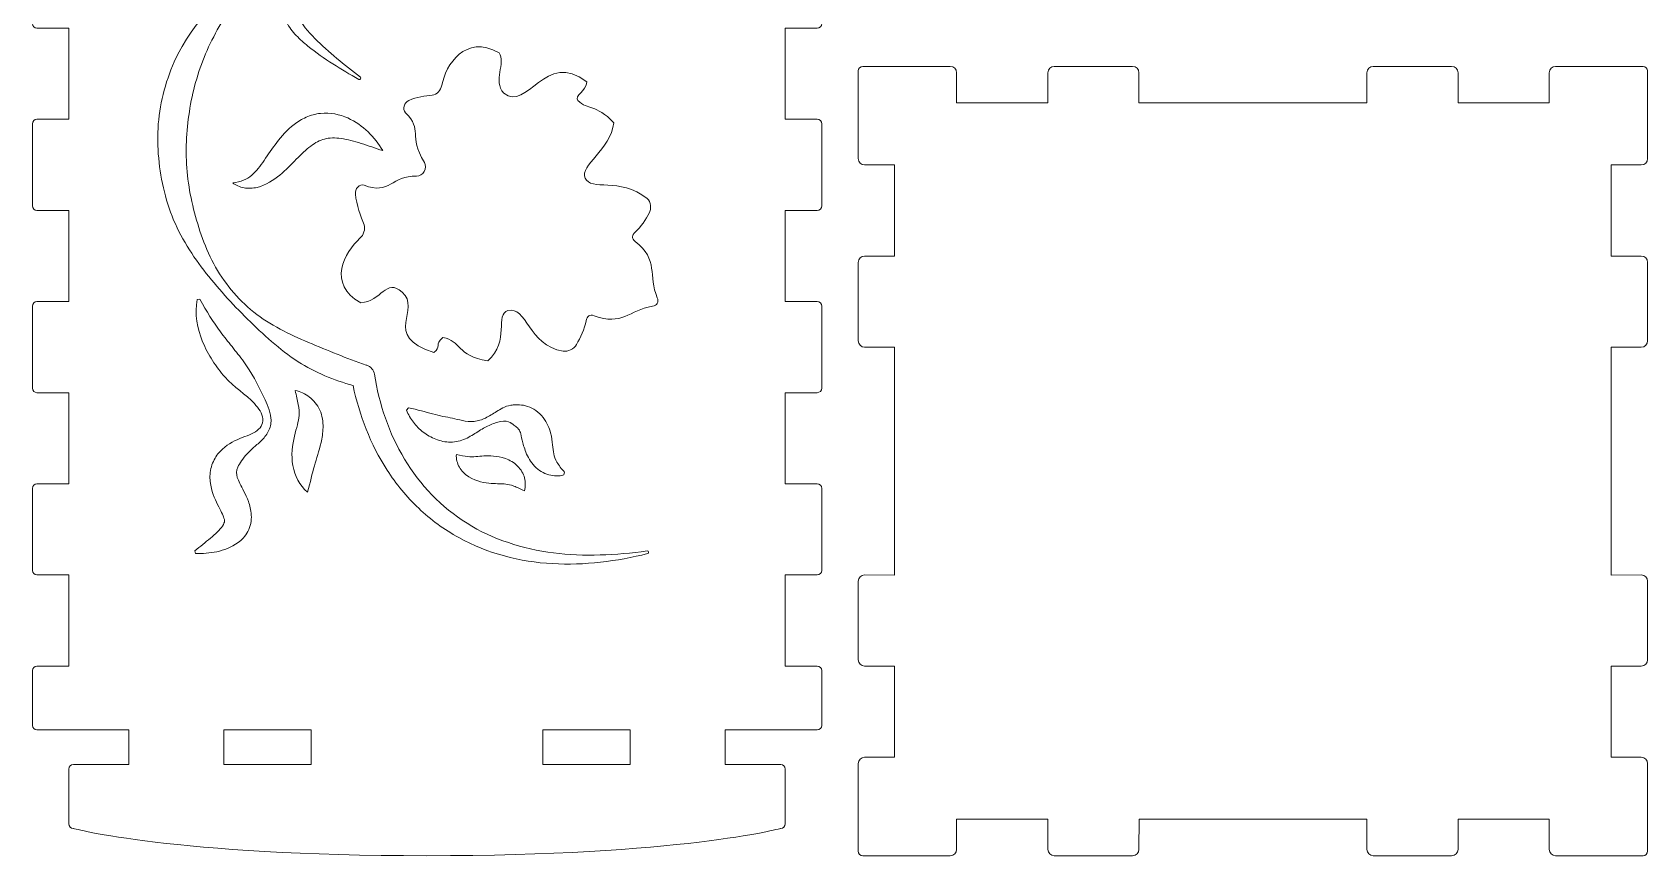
# Model space of a CAD drawing. Header units: inches. Extents: x 110 to 396, y -365 to 80.
# Drawn here: x 218.7 to 395.9, y -364.6 to -274.3 of the extents above; entities that cross this region are included whole.
import ezdxf

# ---------------------------------------------------------------- set-up
doc = ezdxf.new("R2010")
doc.units = ezdxf.units.IN
doc.header["$MEASUREMENT"] = 0
doc.layers.add('design3', color=7, linetype='Continuous')

# ---------------------------------------------------------------- blocks, each defined once
blk = doc.blocks.new('block 8')
at = {"layer": 'design3', "color": 1, "lineweight": 9}
for points, knots in [([(265.05, -249.93), (266.97, -248.08), (268.8, -246.1), (270.29, -243.87), (271.78, -241.64), (272.97, -239.22), (273.92, -236.75), (274.87, -234.27), (275.55, -231.72), (275.99, -229.1), (276.22, -227.79), (276.33, -226.45), (276.46, -225.13), (276.58, -223.8), (276.63, -222.46), (276.55, -221.12), (276.46, -219.78), (276.23, -218.46), (275.9, -217.15), (275.57, -215.85), (275.15, -214.56), (274.62, -213.33), (274.09, -212.09), (273.47, -210.89), (272.74, -209.77), (272.01, -208.65), (271.19, -207.59), (270.26, -206.65), (270.26, -206.65), (270.25, -206.64), (270.25, -206.64), (270.21, -206.6), (270.15, -206.59), (270.09, -206.61), (270.01, -206.64), (269.97, -206.73), (270, -206.81), (270.46, -208.05), (270.92, -209.25), (271.33, -210.46), (271.75, -211.67), (272.12, -212.87), (272.45, -214.08), (272.78, -215.3), (273.07, -216.51), (273.31, -217.74), (273.56, -218.96), (273.76, -220.19), (273.98, -221.43), (274.2, -222.67), (274.44, -223.92), (274.63, -225.18), (274.83, -226.46), (274.92, -227.71), (274.87, -228.98), (274.76, -231.52), (274.05, -234.03), (272.9, -236.3), (271.75, -238.58), (270.18, -240.6), (268.49, -242.47), (266.79, -244.33), (265.01, -246.11), (263.07, -247.72), (262.11, -248.53), (261.11, -249.31), (260.1, -250.06), (259.59, -250.43), (259.08, -250.81), (258.56, -251.17), (258.05, -251.55), (257.54, -251.91), (257.02, -252.27), (254.94, -253.71), (252.82, -255.13), (250.63, -256.43), (250.63, -256.43), (250.54, -256.49), (250.54, -256.49), (250.08, -256.77), (249.82, -257.31), (249.95, -257.86), (250.4, -259.87), (250.53, -261.91), (250, -263.8), (249.75, -264.74), (249.34, -265.64), (248.8, -266.51), (248.26, -267.4), (247.58, -268.21), (246.93, -269.23), (246.62, -269.75), (246.31, -270.35), (246.2, -271.07), (246.08, -271.8), (246.26, -272.55), (246.56, -273.13), (246.86, -273.71), (247.25, -274.19), (247.65, -274.61), (248.06, -275.04), (248.49, -275.42), (248.93, -275.77), (249.81, -276.49), (250.72, -277.12), (251.66, -277.72), (252.59, -278.32), (253.55, -278.87), (254.51, -279.42), (254.57, -279.45), (254.66, -279.44), (254.7, -279.38), (254.75, -279.31), (254.74, -279.22), (254.68, -279.17), (252.94, -277.82), (251.21, -276.45), (249.69, -274.94), (248.95, -274.18), (248.23, -273.35), (247.9, -272.52), (247.73, -272.1), (247.7, -271.72), (247.79, -271.36), (247.88, -271), (248.11, -270.61), (248.4, -270.22), (249, -269.43), (249.79, -268.6), (250.47, -267.65), (251.17, -266.71), (251.78, -265.63), (252.17, -264.47), (252.57, -263.32), (252.77, -262.1), (252.81, -260.9), (252.85, -260.05), (252.8, -259.22), (252.71, -258.39), (254.81, -257.36), (256.87, -256.23), (258.82, -254.93), (261.04, -253.46), (263.11, -251.76), (265.05, -249.93)], [0, 0, 0, 0, 1, 1, 1, 2, 2, 2, 3, 3, 3, 4, 4, 4, 5, 5, 5, 6, 6, 6, 7, 7, 7, 8, 8, 8, 9, 9, 9, 10, 10, 10, 11, 11, 11, 12, 12, 12, 13, 13, 13, 14, 14, 14, 15, 15, 15, 16, 16, 16, 17, 17, 17, 18, 18, 18, 19, 19, 19, 20, 20, 20, 21, 21, 21, 22, 22, 22, 23, 23, 23, 24, 24, 24, 25, 25, 25, 26, 26, 26, 27, 27, 27, 28, 28, 28, 29, 29, 29, 30, 30, 30, 31, 31, 31, 32, 32, 32, 33, 33, 33, 34, 34, 34, 35, 35, 35, 36, 36, 36, 37, 37, 37, 38, 38, 38, 39, 39, 39, 40, 40, 40, 41, 41, 41, 42, 42, 42, 43, 43, 43, 44, 44, 44, 45, 45, 45, 46, 46, 46, 47, 47, 47, 48, 48, 48, 48]), ([(286.13, -331.16), (284.42, -331.41), (282.7, -331.56), (280.98, -331.61), (279.26, -331.66), (277.54, -331.59), (275.86, -331.37), (272.49, -330.94), (269.21, -329.91), (266.39, -328.13), (263.56, -326.38), (261.22, -323.93), (259.53, -321.09), (257.82, -318.26), (256.75, -315.05), (256.22, -311.77), (256.14, -311.33), (255.84, -310.94), (255.38, -310.79), (255.38, -310.79), (255.32, -310.77), (255.32, -310.77), (253.16, -310.04), (251.09, -309.15), (248.99, -308.29), (246.91, -307.4), (244.79, -306.4), (242.98, -304.95), (241.17, -303.51), (239.68, -301.67), (238.59, -299.65), (237.5, -297.61), (236.81, -295.42), (236.29, -293.25), (236.03, -292.16), (235.84, -291.07), (235.72, -289.97), (235.6, -288.86), (235.55, -287.76), (235.58, -286.66), (235.66, -284.46), (235.95, -282.28), (236.5, -280.15), (236.79, -279.09), (237.11, -278.03), (237.54, -277.01), (237.95, -275.98), (238.44, -274.98), (238.99, -274), (240.1, -272.04), (241.49, -270.21), (243.11, -268.46), (243.15, -268.42), (243.16, -268.35), (243.13, -268.29), (243.1, -268.22), (243, -268.19), (242.93, -268.22), (238.6, -270.37), (235.2, -274.51), (233.58, -279.26), (232.75, -281.63), (232.37, -284.16), (232.47, -286.67), (232.51, -287.92), (232.65, -289.17), (232.88, -290.39), (233.12, -291.62), (233.44, -292.82), (233.86, -293.99), (234.71, -296.32), (236.03, -298.44), (237.5, -300.35), (238.97, -302.28), (240.59, -304.03), (242.3, -305.72), (244, -307.4), (245.8, -309.07), (247.87, -310.4), (249.71, -311.6), (251.78, -312.42), (253.88, -313.01), (254.57, -316.28), (255.78, -319.46), (257.61, -322.29), (258.6, -323.82), (259.76, -325.23), (261.08, -326.49), (262.4, -327.74), (263.88, -328.83), (265.47, -329.7), (268.65, -331.45), (272.21, -332.37), (275.75, -332.56), (277.52, -332.66), (279.29, -332.6), (281.03, -332.4), (282.78, -332.21), (284.5, -331.88), (286.19, -331.46), (286.26, -331.44), (286.31, -331.37), (286.3, -331.29), (286.29, -331.21), (286.22, -331.15), (286.13, -331.16)], [0, 0, 0, 0, 1, 1, 1, 2, 2, 2, 3, 3, 3, 4, 4, 4, 5, 5, 5, 6, 6, 6, 7, 7, 7, 8, 8, 8, 9, 9, 9, 10, 10, 10, 11, 11, 11, 12, 12, 12, 13, 13, 13, 14, 14, 14, 15, 15, 15, 16, 16, 16, 17, 17, 17, 18, 18, 18, 19, 19, 19, 20, 20, 20, 21, 21, 21, 22, 22, 22, 23, 23, 23, 24, 24, 24, 25, 25, 25, 26, 26, 26, 27, 27, 27, 28, 28, 28, 29, 29, 29, 30, 30, 30, 31, 31, 31, 32, 32, 32, 33, 33, 33, 34, 34, 34, 35, 35, 35, 35]), ([(284.83, -297.2), (284.41, -296.88), (284.45, -296.52), (284.85, -296.16), (285.44, -295.62), (285.99, -294.78), (286.36, -294.1), (286.61, -293.63), (286.56, -292.83), (286.14, -292.5), (283.06, -290.08), (280, -291.75), (279.33, -290.25), (278.72, -288.89), (282.12, -287.14), (282.49, -284.18), (280.43, -282.07), (279.67, -282.84), (278.54, -281.75), (278.13, -281.18), (279.46, -280.75), (279.51, -279.69), (275.01, -276.1), (272.94, -283.06), (270.42, -280.93), (269.14, -279.57), (270.7, -277.63), (269.9, -276.5), (266.15, -274.42), (264.06, -277.84), (263.61, -280.07), (263.5, -280.59), (263.09, -281.1), (262.56, -281.16), (261.83, -281.23), (260.86, -281.35), (260, -281.74), (259.51, -281.96), (259.25, -282.7), (259.63, -283.08), (261.58, -285.03), (259.88, -285.47), (261.7, -288.53), (262.06, -289.13), (261.55, -290.07), (260.85, -290.05), (258.14, -289.95), (257.89, -292.14), (255.08, -291.03), (254.59, -290.83), (254.07, -291.48), (254.13, -292.01), (254.26, -293.18), (254.74, -294.49), (255.08, -295.38), (255.27, -295.87), (255.03, -296.5), (254.64, -296.85), (252.94, -298.39), (250.98, -301.86), (254.73, -303.94), (257, -303.8), (257.48, -301.19), (259.26, -302.76), (261.45, -304.67), (256.98, -307.52), (262.73, -309.4), (263.6, -308.78), (262.78, -308.52), (263.73, -307.76), (265.73, -308.06), (265.23, -309.78), (268.65, -310.3), (271.12, -308.16), (269.41, -305.19), (270.86, -304.8), (272.91, -304.24), (273.09, -308.58), (276.91, -309.25), (277.43, -309.34), (278.12, -308.98), (278.39, -308.52), (278.81, -307.79), (279.29, -306.77), (279.45, -305.92), (279.55, -305.4), (279.84, -305.17), (280.33, -305.36), (283.39, -306.52), (284.14, -304.73), (286.72, -304.32), (287.25, -304.23), (287.44, -303.87), (287.24, -303.38), (286.23, -300.95), (287.43, -299.2), (284.83, -297.2)], [0, 0, 0, 0, 1, 1, 1, 2, 2, 2, 3, 3, 3, 4, 4, 4, 5, 5, 5, 6, 6, 6, 7, 7, 7, 8, 8, 8, 9, 9, 9, 10, 10, 10, 11, 11, 11, 12, 12, 12, 13, 13, 13, 14, 14, 14, 15, 15, 15, 16, 16, 16, 17, 17, 17, 18, 18, 18, 19, 19, 19, 20, 20, 20, 21, 21, 21, 22, 22, 22, 23, 23, 23, 24, 24, 24, 25, 25, 25, 26, 26, 26, 27, 27, 27, 28, 28, 28, 29, 29, 29, 30, 30, 30, 31, 31, 31, 32, 32, 32, 32]), ([(242.76, -289.94), (242.5, -290.16), (242.21, -290.35), (241.86, -290.49), (241.51, -290.63), (241.11, -290.73), (240.68, -290.78), (241.03, -291.04), (241.45, -291.24), (241.92, -291.32), (242.38, -291.41), (242.89, -291.39), (243.37, -291.27), (244.34, -291.03), (245.16, -290.47), (245.84, -289.92), (247.19, -288.78), (248.2, -287.52), (249.23, -286.75), (249.48, -286.55), (249.74, -286.39), (249.99, -286.26), (250.24, -286.13), (250.49, -286.04), (250.75, -285.97), (251.28, -285.82), (251.9, -285.82), (252.59, -285.91), (253.27, -286.01), (254.01, -286.21), (254.76, -286.45), (255.53, -286.69), (256.3, -286.98), (257.14, -287.24), (256.71, -286.47), (256.16, -285.8), (255.53, -285.19), (254.89, -284.59), (254.16, -284.06), (253.29, -283.66), (252.43, -283.27), (251.39, -283.04), (250.3, -283.16), (249.76, -283.21), (249.23, -283.37), (248.74, -283.58), (248.25, -283.79), (247.81, -284.07), (247.42, -284.36), (246.63, -284.97), (246.03, -285.66), (245.51, -286.34), (244.99, -287.01), (244.56, -287.68), (244.13, -288.31), (243.7, -288.93), (243.28, -289.49), (242.76, -289.94)], [0, 0, 0, 0, 1, 1, 1, 2, 2, 2, 3, 3, 3, 4, 4, 4, 5, 5, 5, 6, 6, 6, 7, 7, 7, 8, 8, 8, 9, 9, 9, 10, 10, 10, 11, 11, 11, 12, 12, 12, 13, 13, 13, 14, 14, 14, 15, 15, 15, 16, 16, 16, 17, 17, 17, 18, 18, 18, 19, 19, 19, 19]), ([(244.1, -314.31), (243.42, -312.91), (242.72, -311.55), (241.89, -310.4), (241.48, -309.82), (241.02, -309.29), (240.6, -308.75), (240.17, -308.21), (239.74, -307.68), (239.34, -307.12), (238.52, -306.03), (237.8, -304.89), (237.08, -303.55), (237.08, -303.55), (236.78, -303.59), (236.78, -303.59), (236.46, -305.14), (236.79, -306.77), (237.38, -308.21), (237.68, -308.94), (238.05, -309.62), (238.47, -310.27), (238.88, -310.91), (239.32, -311.53), (239.83, -312.08), (240.82, -313.19), (242.1, -313.99), (243.06, -315), (243.53, -315.5), (243.92, -316.09), (243.98, -316.68), (244.04, -317.27), (243.7, -317.77), (243.16, -318.1), (242.89, -318.27), (242.61, -318.41), (242.27, -318.52), (241.91, -318.65), (241.53, -318.79), (241.17, -318.96), (240.43, -319.3), (239.67, -319.74), (239.06, -320.52), (238.76, -320.91), (238.49, -321.39), (238.34, -321.93), (238.19, -322.47), (238.15, -323.05), (238.21, -323.56), (238.33, -324.61), (238.71, -325.41), (239.02, -326.07), (239.34, -326.72), (239.63, -327.27), (239.71, -327.56), (239.75, -327.7), (239.78, -327.77), (239.78, -327.9), (239.77, -328.02), (239.7, -328.21), (239.56, -328.43), (239.27, -328.86), (238.77, -329.32), (238.23, -329.77), (237.69, -330.22), (237.1, -330.67), (236.51, -331.17), (236.51, -331.17), (236.61, -331.45), (236.61, -331.45), (237.39, -331.48), (238.16, -331.41), (238.94, -331.25), (239.71, -331.06), (240.49, -330.81), (241.28, -330.24), (241.66, -329.96), (242.06, -329.57), (242.34, -329.03), (242.64, -328.49), (242.76, -327.81), (242.72, -327.23), (242.69, -326.65), (242.55, -326.16), (242.4, -325.74), (242.25, -325.32), (242.07, -324.97), (241.91, -324.64), (241.58, -324), (241.3, -323.48), (241.18, -323.09), (241.06, -322.69), (241.05, -322.41), (241.25, -321.97), (241.44, -321.54), (241.81, -321.01), (242.26, -320.51), (242.49, -320.26), (242.73, -320.02), (243, -319.78), (243.29, -319.54), (243.62, -319.27), (243.91, -318.97), (244.19, -318.67), (244.47, -318.33), (244.65, -317.92), (244.84, -317.51), (244.92, -317.04), (244.87, -316.6), (244.78, -315.73), (244.42, -315.01), (244.1, -314.31)], [0, 0, 0, 0, 1, 1, 1, 2, 2, 2, 3, 3, 3, 4, 4, 4, 5, 5, 5, 6, 6, 6, 7, 7, 7, 8, 8, 8, 9, 9, 9, 10, 10, 10, 11, 11, 11, 12, 12, 12, 13, 13, 13, 14, 14, 14, 15, 15, 15, 16, 16, 16, 17, 17, 17, 18, 18, 18, 19, 19, 19, 20, 20, 20, 21, 21, 21, 22, 22, 22, 23, 23, 23, 24, 24, 24, 25, 25, 25, 26, 26, 26, 27, 27, 27, 28, 28, 28, 29, 29, 29, 30, 30, 30, 31, 31, 31, 32, 32, 32, 33, 33, 33, 34, 34, 34, 35, 35, 35, 36, 36, 36, 37, 37, 37, 37]), ([(249.09, -314.28), (248.62, -313.93), (248.11, -313.68), (247.53, -313.56), (247.65, -314.14), (247.79, -314.63), (247.87, -315.1), (247.95, -315.56), (247.98, -315.96), (247.95, -316.31), (247.92, -316.66), (247.86, -316.97), (247.77, -317.33), (247.68, -317.69), (247.56, -318.11), (247.45, -318.58), (247.22, -319.51), (247.07, -320.68), (247.28, -321.8), (247.49, -322.92), (247.99, -323.96), (248.88, -324.72), (249.2, -323.6), (249.39, -322.68), (249.64, -321.84), (249.88, -321), (250.14, -320.23), (250.37, -319.26), (250.48, -318.78), (250.58, -318.23), (250.59, -317.62), (250.61, -317.01), (250.51, -316.32), (250.23, -315.72), (249.96, -315.12), (249.55, -314.63), (249.09, -314.28)], [0, 0, 0, 0, 1, 1, 1, 2, 2, 2, 3, 3, 3, 4, 4, 4, 5, 5, 5, 6, 6, 6, 7, 7, 7, 8, 8, 8, 9, 9, 9, 10, 10, 10, 11, 11, 11, 12, 12, 12, 12]), ([(273.79, -321.86), (274.23, -322.33), (274.79, -322.67), (275.35, -322.82), (275.91, -322.97), (276.47, -322.97), (276.99, -322.83), (276.99, -322.83), (277.08, -322.54), (277.08, -322.54), (276.74, -322.14), (276.45, -321.78), (276.25, -321.44), (276.05, -321.1), (275.95, -320.79), (275.89, -320.5), (275.84, -320.2), (275.81, -319.9), (275.77, -319.52), (275.73, -319.15), (275.69, -318.72), (275.55, -318.21), (275.42, -317.71), (275.18, -317.1), (274.73, -316.53), (274.29, -315.95), (273.64, -315.5), (273.03, -315.3), (272.72, -315.2), (272.42, -315.15), (272.13, -315.14), (271.99, -315.13), (271.8, -315.13), (271.7, -315.14), (271.7, -315.14), (271.61, -315.15), (271.61, -315.15), (271.55, -315.15), (271.51, -315.15), (271.46, -315.15), (271.37, -315.15), (271.29, -315.16), (271.2, -315.18), (270.5, -315.28), (270.04, -315.61), (269.62, -315.87), (269.2, -316.13), (268.82, -316.38), (268.41, -316.58), (268.01, -316.78), (267.59, -316.91), (267.15, -316.95), (266.72, -317), (266.28, -316.94), (265.88, -316.86), (265.49, -316.78), (265.13, -316.67), (264.79, -316.6), (264.45, -316.52), (264.1, -316.47), (263.74, -316.4), (263.38, -316.32), (263.01, -316.23), (262.61, -316.13), (261.82, -315.93), (260.98, -315.65), (259.95, -315.48), (259.95, -315.48), (259.76, -315.71), (259.76, -315.71), (259.93, -316.21), (260.19, -316.65), (260.5, -317.05), (260.8, -317.45), (261.17, -317.81), (261.58, -318.13), (261.99, -318.44), (262.45, -318.71), (262.96, -318.9), (263.46, -319.1), (264.01, -319.24), (264.58, -319.23), (265.14, -319.23), (265.7, -319.09), (266.2, -318.86), (266.7, -318.64), (267.14, -318.35), (267.56, -318.09), (267.98, -317.82), (268.38, -317.58), (268.8, -317.39), (269.21, -317.2), (269.64, -317.04), (270.07, -316.97), (270.48, -316.89), (270.9, -316.93), (271.12, -317.07), (271.15, -317.09), (271.17, -317.1), (271.19, -317.12), (271.2, -317.13), (271.22, -317.14), (271.21, -317.15), (271.21, -317.15), (271.29, -317.19), (271.29, -317.19), (271.42, -317.25), (271.45, -317.3), (271.53, -317.35), (271.67, -317.46), (271.8, -317.56), (271.9, -317.66), (272.11, -317.84), (272.18, -317.99), (272.23, -318.18), (272.29, -318.36), (272.34, -318.64), (272.43, -319.01), (272.52, -319.38), (272.64, -319.84), (272.84, -320.34), (273.05, -320.84), (273.35, -321.4), (273.79, -321.86)], [0, 0, 0, 0, 1, 1, 1, 2, 2, 2, 3, 3, 3, 4, 4, 4, 5, 5, 5, 6, 6, 6, 7, 7, 7, 8, 8, 8, 9, 9, 9, 10, 10, 10, 11, 11, 11, 12, 12, 12, 13, 13, 13, 14, 14, 14, 15, 15, 15, 16, 16, 16, 17, 17, 17, 18, 18, 18, 19, 19, 19, 20, 20, 20, 21, 21, 21, 22, 22, 22, 23, 23, 23, 24, 24, 24, 25, 25, 25, 26, 26, 26, 27, 27, 27, 28, 28, 28, 29, 29, 29, 30, 30, 30, 31, 31, 31, 32, 32, 32, 33, 33, 33, 34, 34, 34, 35, 35, 35, 36, 36, 36, 37, 37, 37, 38, 38, 38, 39, 39, 39, 40, 40, 40, 41, 41, 41, 41]), ([(270.6, -321.03), (270.13, -320.86), (269.68, -320.79), (269.29, -320.76), (268.48, -320.7), (267.9, -320.77), (267.35, -320.81), (267.07, -320.83), (266.78, -320.84), (266.43, -320.81), (266.08, -320.78), (265.69, -320.7), (265.21, -320.59), (265.17, -321.08), (265.3, -321.55), (265.54, -321.97), (265.78, -322.4), (266.15, -322.76), (266.57, -323.03), (267.43, -323.57), (268.37, -323.69), (269.04, -323.75), (269.38, -323.78), (269.68, -323.79), (269.93, -323.8), (270.19, -323.81), (270.4, -323.81), (270.65, -323.83), (270.9, -323.86), (271.18, -323.92), (271.52, -324.05), (271.85, -324.18), (272.22, -324.36), (272.67, -324.56), (272.81, -324.09), (272.8, -323.62), (272.69, -323.15), (272.57, -322.69), (272.31, -322.23), (271.93, -321.85), (271.56, -321.47), (271.07, -321.2), (270.6, -321.03)], [0, 0, 0, 0, 1, 1, 1, 2, 2, 2, 3, 3, 3, 4, 4, 4, 5, 5, 5, 6, 6, 6, 7, 7, 7, 8, 8, 8, 9, 9, 9, 10, 10, 10, 11, 11, 11, 12, 12, 12, 13, 13, 13, 14, 14, 14, 14])]:
    blk.add_open_spline(points, degree=3, knots=knots, dxfattribs=at)
blk = doc.blocks.new('block 11')
at = {"layer": 'design3', "color": 1, "lineweight": 9}
for points in [[(239.69, -350.8), (239.69, -354.6), (249.3, -354.6), (249.29, -350.8), (239.69, -350.8)], [(284.29, -350.8), (284.29, -354.6), (274.69, -354.6), (274.69, -350.8), (284.29, -350.8)]]:
    blk.add_lwpolyline(points, dxfattribs=at)
blk = doc.blocks.new('block 9')
at = {"layer": 'design3', "color": 1, "lineweight": 9}
blk.add_open_spline([(218.69, -53.8), (218.69, -53.8), (222.7, -53.8), (222.7, -53.8), (222.7, -53.8), (222.7, -63.8), (222.7, -63.8), (222.7, -63.8), (219.2, -63.8), (219.2, -63.8), (218.92, -63.8), (218.7, -64.03), (218.7, -64.3), (218.7, -64.3), (218.7, -73.3), (218.7, -73.3), (218.7, -73.58), (218.92, -73.8), (219.2, -73.8), (219.2, -73.8), (222.7, -73.8), (222.7, -73.8), (222.7, -73.8), (222.7, -83.8), (222.7, -83.8), (222.7, -83.8), (219.2, -83.8), (219.2, -83.8), (218.92, -83.8), (218.7, -84.03), (218.7, -84.3), (218.7, -86.01), (218.7, -91.6), (218.7, -93.3), (218.7, -93.58), (218.92, -93.8), (219.2, -93.8), (219.2, -93.8), (222.7, -93.8), (222.7, -93.8), (222.7, -93.8), (222.7, -103.8), (222.7, -103.8), (222.7, -103.8), (219.2, -103.8), (219.2, -103.8), (218.92, -103.8), (218.7, -104.03), (218.7, -104.3), (218.7, -106.01), (218.7, -111.6), (218.7, -113.3), (218.7, -113.58), (218.92, -113.8), (219.2, -113.8), (219.2, -113.8), (222.7, -113.8), (222.7, -113.8), (222.7, -113.8), (222.7, -123.8), (222.7, -123.8), (222.7, -123.8), (219.2, -123.8), (219.2, -123.8), (218.92, -123.8), (218.7, -124.03), (218.7, -124.3), (218.7, -124.3), (218.7, -133.3), (218.7, -133.3), (218.7, -133.58), (218.92, -133.8), (219.2, -133.8), (219.2, -133.8), (222.7, -133.8), (222.7, -133.8), (222.7, -133.8), (222.7, -143.8), (222.7, -143.8), (222.7, -143.8), (219.2, -143.8), (219.2, -143.8), (218.92, -143.8), (218.7, -144.03), (218.7, -144.3), (218.7, -144.3), (218.7, -153.3), (218.7, -153.3), (218.7, -153.58), (218.92, -153.81), (219.2, -153.81), (219.2, -153.81), (222.7, -153.81), (222.7, -153.81), (222.7, -153.81), (222.7, -163.8), (222.7, -163.8), (222.7, -163.8), (219.2, -163.8), (219.2, -163.8), (218.92, -163.8), (218.7, -164.03), (218.7, -164.3), (218.7, -166.01), (218.7, -171.6), (218.7, -173.3), (218.7, -173.58), (218.92, -173.8), (219.2, -173.8), (219.2, -173.8), (222.7, -173.8), (222.7, -173.8), (222.7, -173.8), (222.7, -183.8), (222.7, -183.8), (222.7, -183.8), (219.2, -183.8), (219.2, -183.8), (218.92, -183.8), (218.7, -184.03), (218.7, -184.3), (218.7, -186.01), (218.7, -191.6), (218.7, -193.3), (218.7, -193.58), (218.92, -193.8), (219.2, -193.8), (219.2, -193.8), (222.7, -193.8), (222.7, -193.8), (222.7, -193.8), (222.7, -203.8), (222.7, -203.8), (222.7, -203.8), (219.2, -203.8), (219.2, -203.8), (218.92, -203.8), (218.7, -204.03), (218.7, -204.3), (218.7, -204.3), (218.7, -213.3), (218.7, -213.3), (218.7, -213.58), (218.92, -213.8), (219.2, -213.8), (219.2, -213.8), (222.7, -213.8), (222.7, -213.8), (222.7, -213.8), (222.7, -223.8), (222.7, -223.8), (222.7, -223.8), (219.2, -223.8), (219.2, -223.8), (218.92, -223.8), (218.7, -224.03), (218.7, -224.3), (218.7, -224.3), (218.7, -233.3), (218.7, -233.3), (218.7, -233.58), (218.92, -233.8), (219.2, -233.8), (219.2, -233.8), (222.7, -233.8), (222.7, -233.8), (222.7, -233.8), (222.7, -243.8), (222.7, -243.8), (222.7, -243.8), (219.2, -243.8), (219.2, -243.8), (218.92, -243.8), (218.7, -244.03), (218.7, -244.3), (218.7, -246.01), (218.7, -251.6), (218.7, -253.3), (218.7, -253.58), (218.92, -253.8), (219.2, -253.8), (219.2, -253.8), (222.7, -253.8), (222.7, -253.8), (222.7, -253.8), (222.7, -263.8), (222.7, -263.8), (222.7, -263.8), (219.2, -263.8), (219.2, -263.8), (218.92, -263.8), (218.7, -264.03), (218.7, -264.3), (218.7, -266.01), (218.7, -271.6), (218.7, -273.3), (218.7, -273.58), (218.92, -273.8), (219.2, -273.8), (219.2, -273.8), (222.7, -273.8), (222.7, -273.8), (222.7, -273.8), (222.7, -283.8), (222.7, -283.8), (222.7, -283.8), (219.2, -283.8), (219.2, -283.8), (218.92, -283.8), (218.7, -284.03), (218.7, -284.3), (218.7, -284.3), (218.7, -293.3), (218.7, -293.3), (218.7, -293.58), (218.92, -293.8), (219.2, -293.8), (219.2, -293.8), (222.7, -293.8), (222.7, -293.8), (222.7, -293.8), (222.7, -303.8), (222.7, -303.8), (222.7, -303.8), (219.2, -303.8), (219.2, -303.8), (218.92, -303.8), (218.7, -304.03), (218.7, -304.3), (218.7, -304.3), (218.7, -313.3), (218.7, -313.3), (218.7, -313.58), (218.92, -313.8), (219.2, -313.8), (219.2, -313.8), (222.7, -313.8), (222.7, -313.8), (222.7, -313.8), (222.7, -323.8), (222.7, -323.8), (222.7, -323.8), (219.2, -323.8), (219.2, -323.8), (218.92, -323.8), (218.7, -324.03), (218.7, -324.3), (218.7, -326.01), (218.7, -331.6), (218.7, -333.3), (218.7, -333.58), (218.92, -333.8), (219.2, -333.8), (219.2, -333.8), (222.7, -333.8), (222.7, -333.8), (222.7, -333.8), (222.7, -343.8), (222.7, -343.8), (222.7, -343.8), (219.2, -343.8), (219.2, -343.8), (218.92, -343.8), (218.7, -344.03), (218.7, -344.3), (218.7, -344.3), (218.7, -350.31), (218.7, -350.31), (218.7, -350.58), (218.92, -350.8), (219.2, -350.8), (221.19, -350.8), (229.29, -350.8), (229.29, -350.8), (229.29, -350.8), (229.29, -354.6), (229.29, -354.6), (229.29, -354.6), (223.2, -354.6), (223.2, -354.6), (222.92, -354.6), (222.7, -354.83), (222.7, -355.1), (222.7, -355.1), (222.7, -361.11), (222.7, -361.11), (222.7, -361.38), (222.92, -361.61), (223.2, -361.61), (223.2, -361.61), (234.16, -364.61), (261.99, -364.61), (289.83, -364.61), (300.79, -361.61), (300.79, -361.61), (301.07, -361.61), (301.29, -361.38), (301.29, -361.11), (301.29, -361.11), (301.29, -355.1), (301.29, -355.1), (301.29, -354.83), (301.07, -354.6), (300.79, -354.6), (300.79, -354.6), (294.7, -354.6), (294.7, -354.6), (294.7, -354.6), (294.69, -350.8), (294.69, -350.8), (294.69, -350.8), (302.8, -350.8), (304.79, -350.8), (305.07, -350.8), (305.29, -350.58), (305.29, -350.31), (305.29, -350.31), (305.29, -344.3), (305.29, -344.3), (305.29, -344.03), (305.07, -343.8), (304.79, -343.8), (304.79, -343.8), (301.29, -343.8), (301.29, -343.8), (301.29, -343.8), (301.29, -333.8), (301.29, -333.8), (301.29, -333.8), (304.79, -333.8), (304.79, -333.8), (305.07, -333.8), (305.29, -333.58), (305.29, -333.3), (305.29, -331.6), (305.29, -326.01), (305.29, -324.3), (305.29, -324.03), (305.07, -323.8), (304.79, -323.8), (304.79, -323.8), (301.29, -323.8), (301.29, -323.8), (301.29, -323.8), (301.29, -313.8), (301.29, -313.8), (301.29, -313.8), (304.79, -313.8), (304.79, -313.8), (305.07, -313.8), (305.29, -313.58), (305.29, -313.3), (305.29, -313.3), (305.29, -304.3), (305.29, -304.3), (305.29, -304.03), (305.07, -303.8), (304.79, -303.8), (304.79, -303.8), (301.29, -303.8), (301.29, -303.8), (301.29, -303.8), (301.29, -293.8), (301.29, -293.8), (301.29, -293.8), (304.79, -293.8), (304.79, -293.8), (305.07, -293.8), (305.29, -293.58), (305.29, -293.3), (305.29, -293.3), (305.29, -284.3), (305.29, -284.3), (305.29, -284.03), (305.07, -283.8), (304.79, -283.8), (304.79, -283.8), (301.29, -283.8), (301.29, -283.8), (301.29, -283.8), (301.29, -273.8), (301.29, -273.8), (301.29, -273.8), (304.79, -273.8), (304.79, -273.8), (305.07, -273.8), (305.29, -273.58), (305.29, -273.3), (305.29, -271.6), (305.29, -266.01), (305.29, -264.3), (305.29, -264.03), (305.07, -263.8), (304.79, -263.8), (304.79, -263.8), (301.29, -263.8), (301.29, -263.8), (301.29, -263.8), (301.29, -253.8), (301.29, -253.8), (301.29, -253.8), (304.79, -253.8), (304.79, -253.8), (305.07, -253.8), (305.29, -253.58), (305.29, -253.3), (305.29, -251.6), (305.29, -246.01), (305.29, -244.3), (305.29, -244.03), (305.07, -243.8), (304.79, -243.8), (304.79, -243.8), (301.29, -243.8), (301.29, -243.8), (301.29, -243.8), (301.29, -233.8), (301.29, -233.8), (301.29, -233.8), (304.79, -233.8), (304.79, -233.8), (305.07, -233.8), (305.29, -233.58), (305.29, -233.3), (305.29, -233.3), (305.29, -224.3), (305.29, -224.3), (305.29, -224.03), (305.07, -223.8), (304.79, -223.8), (304.79, -223.8), (301.29, -223.8), (301.29, -223.8), (301.29, -223.8), (301.29, -213.8), (301.29, -213.8), (301.29, -213.8), (304.79, -213.8), (304.79, -213.8), (305.07, -213.8), (305.29, -213.58), (305.29, -213.3), (305.29, -213.3), (305.29, -204.3), (305.29, -204.3), (305.29, -204.03), (305.07, -203.8), (304.79, -203.8), (304.79, -203.8), (301.29, -203.8), (301.29, -203.8), (301.29, -203.8), (301.29, -193.8), (301.29, -193.8), (301.29, -193.8), (304.79, -193.8), (304.79, -193.8), (305.07, -193.8), (305.29, -193.58), (305.29, -193.3), (305.29, -191.6), (305.29, -186.01), (305.29, -184.3), (305.29, -184.03), (305.07, -183.8), (304.79, -183.8), (304.79, -183.8), (301.29, -183.8), (301.29, -183.8), (301.29, -183.8), (301.29, -173.8), (301.29, -173.8), (301.29, -173.8), (304.79, -173.8), (304.79, -173.8), (305.07, -173.8), (305.29, -173.58), (305.29, -173.3), (305.29, -171.6), (305.29, -166.01), (305.29, -164.3), (305.29, -164.03), (305.07, -163.8), (304.79, -163.8), (304.79, -163.8), (301.29, -163.8), (301.29, -163.8), (301.29, -163.8), (301.29, -153.81), (301.29, -153.81), (301.29, -153.81), (304.79, -153.81), (304.79, -153.81), (305.07, -153.81), (305.29, -153.58), (305.29, -153.3), (305.29, -153.3), (305.29, -144.3), (305.29, -144.3), (305.29, -144.03), (305.07, -143.8), (304.79, -143.8), (304.79, -143.8), (301.29, -143.8), (301.29, -143.8), (301.29, -143.8), (301.29, -133.8), (301.29, -133.8), (301.29, -133.8), (304.79, -133.8), (304.79, -133.8), (305.07, -133.8), (305.29, -133.58), (305.29, -133.3), (305.29, -133.3), (305.29, -124.3), (305.29, -124.3), (305.29, -124.03), (305.07, -123.8), (304.79, -123.8), (304.79, -123.8), (301.29, -123.8), (301.29, -123.8), (301.29, -123.8), (301.29, -113.8), (301.29, -113.8), (301.29, -113.8), (304.79, -113.8), (304.79, -113.8), (305.07, -113.8), (305.29, -113.58), (305.29, -113.3), (305.29, -111.6), (305.29, -106.01), (305.29, -104.3), (305.29, -104.03), (305.07, -103.8), (304.79, -103.8), (304.79, -103.8), (301.29, -103.8), (301.29, -103.8), (301.29, -103.8), (301.29, -93.8), (301.29, -93.8), (301.29, -93.8), (304.79, -93.8), (304.79, -93.8), (305.07, -93.8), (305.29, -93.58), (305.29, -93.3), (305.29, -91.6), (305.29, -86.01), (305.29, -84.3), (305.29, -84.03), (305.07, -83.8), (304.79, -83.8), (304.79, -83.8), (301.29, -83.8), (301.29, -83.8), (301.29, -83.8), (301.29, -73.8), (301.29, -73.8), (301.29, -73.8), (304.79, -73.8), (304.79, -73.8), (305.07, -73.8), (305.29, -73.58), (305.29, -73.3), (305.29, -73.3), (305.29, -64.3), (305.29, -64.3), (305.29, -64.03), (305.07, -63.8), (304.79, -63.8), (304.79, -63.8), (301.29, -63.8), (301.29, -63.8), (301.29, -63.8), (301.29, -53.8), (301.29, -53.8), (301.29, -53.8), (305.29, -53.8), (305.29, -53.8), (305.29, -53.8), (305.29, -39.8), (305.29, -39.8), (305.29, -26.96), (296.53, -15.78), (283.57, -9.91), (280.89, -8.69), (278.59, -5.6), (278.59, -2.65), (278.59, -2.65), (278.59, 59.84), (278.59, 59.84), (278.59, 60.82), (277.86, 61.93), (276.93, 62.26), (274.34, 63.17), (268.18, 63.69), (261.99, 63.69), (255.81, 63.69), (249.65, 63.17), (247.06, 62.26), (246.13, 61.93), (245.4, 60.82), (245.4, 59.84), (245.4, 59.84), (245.4, -2.65), (245.4, -2.65), (245.4, -5.6), (243.11, -8.69), (240.42, -9.91), (227.46, -15.78), (218.69, -26.96), (218.69, -39.8), (218.69, -39.8), (218.69, -53.8), (218.69, -53.8)], degree=3, knots=[0, 0, 0, 0, 1, 1, 1, 2, 2, 2, 3, 3, 3, 4, 4, 4, 5, 5, 5, 6, 6, 6, 7, 7, 7, 8, 8, 8, 9, 9, 9, 10, 10, 10, 11, 11, 11, 12, 12, 12, 13, 13, 13, 14, 14, 14, 15, 15, 15, 16, 16, 16, 17, 17, 17, 18, 18, 18, 19, 19, 19, 20, 20, 20, 21, 21, 21, 22, 22, 22, 23, 23, 23, 24, 24, 24, 25, 25, 25, 26, 26, 26, 27, 27, 27, 28, 28, 28, 29, 29, 29, 30, 30, 30, 31, 31, 31, 32, 32, 32, 33, 33, 33, 34, 34, 34, 35, 35, 35, 36, 36, 36, 37, 37, 37, 38, 38, 38, 39, 39, 39, 40, 40, 40, 41, 41, 41, 42, 42, 42, 43, 43, 43, 44, 44, 44, 45, 45, 45, 46, 46, 46, 47, 47, 47, 48, 48, 48, 49, 49, 49, 50, 50, 50, 51, 51, 51, 52, 52, 52, 53, 53, 53, 54, 54, 54, 55, 55, 55, 56, 56, 56, 57, 57, 57, 58, 58, 58, 59, 59, 59, 60, 60, 60, 61, 61, 61, 62, 62, 62, 63, 63, 63, 64, 64, 64, 65, 65, 65, 66, 66, 66, 67, 67, 67, 68, 68, 68, 69, 69, 69, 70, 70, 70, 71, 71, 71, 72, 72, 72, 73, 73, 73, 74, 74, 74, 75, 75, 75, 76, 76, 76, 77, 77, 77, 78, 78, 78, 79, 79, 79, 80, 80, 80, 81, 81, 81, 82, 82, 82, 83, 83, 83, 84, 84, 84, 85, 85, 85, 86, 86, 86, 87, 87, 87, 88, 88, 88, 89, 89, 89, 90, 90, 90, 91, 91, 91, 92, 92, 92, 93, 93, 93, 94, 94, 94, 95, 95, 95, 96, 96, 96, 97, 97, 97, 98, 98, 98, 99, 99, 99, 100, 100, 100, 101, 101, 101, 102, 102, 102, 103, 103, 103, 104, 104, 104, 105, 105, 105, 106, 106, 106, 107, 107, 107, 108, 108, 108, 109, 109, 109, 110, 110, 110, 111, 111, 111, 112, 112, 112, 113, 113, 113, 114, 114, 114, 115, 115, 115, 116, 116, 116, 117, 117, 117, 118, 118, 118, 119, 119, 119, 120, 120, 120, 121, 121, 121, 122, 122, 122, 123, 123, 123, 124, 124, 124, 125, 125, 125, 126, 126, 126, 127, 127, 127, 128, 128, 128, 129, 129, 129, 130, 130, 130, 131, 131, 131, 132, 132, 132, 133, 133, 133, 134, 134, 134, 135, 135, 135, 136, 136, 136, 137, 137, 137, 138, 138, 138, 139, 139, 139, 140, 140, 140, 141, 141, 141, 142, 142, 142, 143, 143, 143, 144, 144, 144, 145, 145, 145, 146, 146, 146, 147, 147, 147, 148, 148, 148, 149, 149, 149, 150, 150, 150, 151, 151, 151, 152, 152, 152, 153, 153, 153, 154, 154, 154, 155, 155, 155, 156, 156, 156, 157, 157, 157, 158, 158, 158, 159, 159, 159, 160, 160, 160, 161, 161, 161, 162, 162, 162, 163, 163, 163, 164, 164, 164, 165, 165, 165, 166, 166, 166, 167, 167, 167, 168, 168, 168, 169, 169, 169, 170, 170, 170, 171, 171, 171, 172, 172, 172, 173, 173, 173, 174, 174, 174, 175, 175, 175, 176, 176, 176, 177, 177, 177, 178, 178, 178, 179, 179, 179, 180, 180, 180, 181, 181, 181, 182, 182, 182, 183, 183, 183, 184, 184, 184, 185, 185, 185, 186, 186, 186, 187, 187, 187, 188, 188, 188, 189, 189, 189, 190, 190, 190, 191, 191, 191, 192, 192, 192, 193, 193, 193, 194, 194, 194, 195, 195, 195, 196, 196, 196, 197, 197, 197, 198, 198, 198, 199, 199, 199, 200, 200, 200, 201, 201, 201, 202, 202, 202, 203, 203, 203, 204, 204, 204, 205, 205, 205, 206, 206, 206, 206], dxfattribs=at)
at = {"layer": 'design3'}
blk.add_blockref('block 11', (0, 0), dxfattribs=at)
blk = doc.blocks.new('block 7')
at = {"layer": 'design3'}
for name in ['block 9', 'block 8']:
    blk.add_blockref(name, (0, 0), dxfattribs=at)

msp = doc.modelspace()

# ---------------------------------------------------------------- linework, layer by layer
at = {"layer": 'design3', "color": 1, "lineweight": 9}
msp.add_open_spline([(330.8, -278), (330.41, -278), (330.1, -278.32), (330.1, -278.7), (330.1, -278.7), (330.1, -282), (330.1, -282), (330.1, -282), (320.09, -282), (320.09, -282), (320.09, -282), (320.09, -278.7), (320.09, -278.7), (320.09, -278.32), (319.78, -278), (319.39, -278), (319.39, -278), (309.79, -278), (309.79, -278), (309.52, -278), (309.3, -278.23), (309.3, -278.5), (309.3, -278.5), (309.3, -288.11), (309.3, -288.11), (309.3, -288.49), (309.61, -288.81), (310, -288.81), (310.94, -288.81), (313.29, -288.81), (313.29, -288.81), (313.29, -288.81), (313.29, -298.81), (313.29, -298.81), (313.29, -298.81), (310, -298.81), (310, -298.81), (309.61, -298.81), (309.3, -299.12), (309.3, -299.51), (309.3, -299.51), (309.3, -308.11), (309.3, -308.11), (309.3, -308.49), (309.61, -308.81), (310, -308.81), (310.94, -308.81), (313.29, -308.81), (313.29, -308.81), (313.29, -308.81), (313.29, -333.81), (313.29, -333.81), (313.29, -333.81), (310, -333.8), (310, -333.8), (309.61, -333.8), (309.3, -334.12), (309.3, -334.5), (309.3, -334.5), (309.3, -343.1), (309.3, -343.1), (309.3, -343.49), (309.61, -343.8), (310, -343.8), (310, -343.8), (313.29, -343.8), (313.29, -343.8), (313.29, -343.8), (313.29, -353.8), (313.29, -353.8), (313.29, -353.8), (310.94, -353.8), (310, -353.8), (309.61, -353.8), (309.3, -354.12), (309.3, -354.5), (309.3, -354.5), (309.3, -364.11), (309.3, -364.11), (309.3, -364.38), (309.52, -364.61), (309.79, -364.61), (309.79, -364.61), (319.39, -364.61), (319.39, -364.61), (319.78, -364.61), (320.09, -364.29), (320.09, -363.91), (320.09, -363.91), (320.09, -360.61), (320.09, -360.61), (320.09, -360.61), (330.1, -360.61), (330.1, -360.61), (330.1, -360.61), (330.1, -363.91), (330.1, -363.91), (330.1, -364.29), (330.41, -364.61), (330.8, -364.61), (330.8, -364.61), (339.39, -364.61), (339.39, -364.61), (339.78, -364.61), (340.09, -364.29), (340.09, -363.91), (340.09, -363.91), (340.1, -360.61), (340.1, -360.61), (340.1, -360.61), (365.09, -360.61), (365.09, -360.61), (365.09, -360.61), (365.09, -363.91), (365.09, -363.91), (365.09, -364.29), (365.41, -364.61), (365.79, -364.61), (365.79, -364.61), (374.39, -364.61), (374.39, -364.61), (374.78, -364.61), (375.09, -364.29), (375.09, -363.91), (375.09, -363.91), (375.09, -360.61), (375.09, -360.61), (375.09, -360.61), (385.09, -360.61), (385.09, -360.61), (385.09, -360.61), (385.09, -363.91), (385.09, -363.91), (385.09, -364.29), (385.41, -364.61), (385.79, -364.61), (385.79, -364.61), (395.39, -364.61), (395.39, -364.61), (395.67, -364.61), (395.89, -364.38), (395.89, -364.11), (395.89, -364.11), (395.89, -354.5), (395.89, -354.5), (395.89, -354.12), (395.58, -353.8), (395.19, -353.8), (394.25, -353.8), (391.9, -353.8), (391.9, -353.8), (391.9, -353.8), (391.9, -343.8), (391.9, -343.8), (391.9, -343.8), (395.19, -343.8), (395.19, -343.8), (395.58, -343.8), (395.89, -343.49), (395.89, -343.1), (395.89, -343.1), (395.89, -334.5), (395.89, -334.5), (395.89, -334.12), (395.58, -333.8), (395.19, -333.8), (395.19, -333.8), (391.9, -333.81), (391.9, -333.81), (391.9, -333.81), (391.9, -308.81), (391.9, -308.81), (391.9, -308.81), (395.19, -308.81), (395.19, -308.81), (395.58, -308.81), (395.89, -308.49), (395.89, -308.11), (395.89, -308.11), (395.89, -299.51), (395.89, -299.51), (395.89, -299.12), (395.58, -298.81), (395.19, -298.81), (395.19, -298.81), (391.9, -298.81), (391.9, -298.81), (391.9, -298.81), (391.89, -288.81), (391.89, -288.81), (391.89, -288.81), (394.25, -288.81), (395.19, -288.81), (395.58, -288.81), (395.89, -288.49), (395.89, -288.11), (395.89, -288.11), (395.89, -278.5), (395.89, -278.5), (395.89, -278.23), (395.67, -278), (395.39, -278), (395.39, -278), (385.79, -278), (385.79, -278), (385.41, -278), (385.09, -278.32), (385.09, -278.7), (385.09, -278.7), (385.09, -282), (385.09, -282), (385.09, -282), (375.09, -282), (375.09, -282), (375.09, -282), (375.09, -278.7), (375.09, -278.7), (375.09, -278.32), (374.78, -278), (374.39, -278), (374.39, -278), (365.79, -278), (365.79, -278), (365.41, -278), (365.09, -278.32), (365.09, -278.7), (365.09, -278.7), (365.09, -282), (365.09, -282), (365.09, -282), (340.1, -282), (340.09, -282), (340.09, -282), (340.09, -278.7), (340.09, -278.7), (340.09, -278.32), (339.78, -278), (339.39, -278), (339.39, -278), (330.8, -278), (330.8, -278)], degree=3, knots=[0, 0, 0, 0, 1, 1, 1, 2, 2, 2, 3, 3, 3, 4, 4, 4, 5, 5, 5, 6, 6, 6, 7, 7, 7, 8, 8, 8, 9, 9, 9, 10, 10, 10, 11, 11, 11, 12, 12, 12, 13, 13, 13, 14, 14, 14, 15, 15, 15, 16, 16, 16, 17, 17, 17, 18, 18, 18, 19, 19, 19, 20, 20, 20, 21, 21, 21, 22, 22, 22, 23, 23, 23, 24, 24, 24, 25, 25, 25, 26, 26, 26, 27, 27, 27, 28, 28, 28, 29, 29, 29, 30, 30, 30, 31, 31, 31, 32, 32, 32, 33, 33, 33, 34, 34, 34, 35, 35, 35, 36, 36, 36, 37, 37, 37, 38, 38, 38, 39, 39, 39, 40, 40, 40, 41, 41, 41, 42, 42, 42, 43, 43, 43, 44, 44, 44, 45, 45, 45, 46, 46, 46, 47, 47, 47, 48, 48, 48, 49, 49, 49, 50, 50, 50, 51, 51, 51, 52, 52, 52, 53, 53, 53, 54, 54, 54, 55, 55, 55, 56, 56, 56, 57, 57, 57, 58, 58, 58, 59, 59, 59, 60, 60, 60, 61, 61, 61, 62, 62, 62, 63, 63, 63, 64, 64, 64, 65, 65, 65, 66, 66, 66, 67, 67, 67, 68, 68, 68, 69, 69, 69, 70, 70, 70, 71, 71, 71, 72, 72, 72, 73, 73, 73, 74, 74, 74, 75, 75, 75, 76, 76, 76, 77, 77, 77, 78, 78, 78, 79, 79, 79, 80, 80, 80, 80], dxfattribs=at)

# ---------------------------------------------------------------- block references
at = {"layer": 'design3'}
msp.add_blockref('block 7', (0, 0), dxfattribs=at)

doc.saveas('drawing.dxf')
